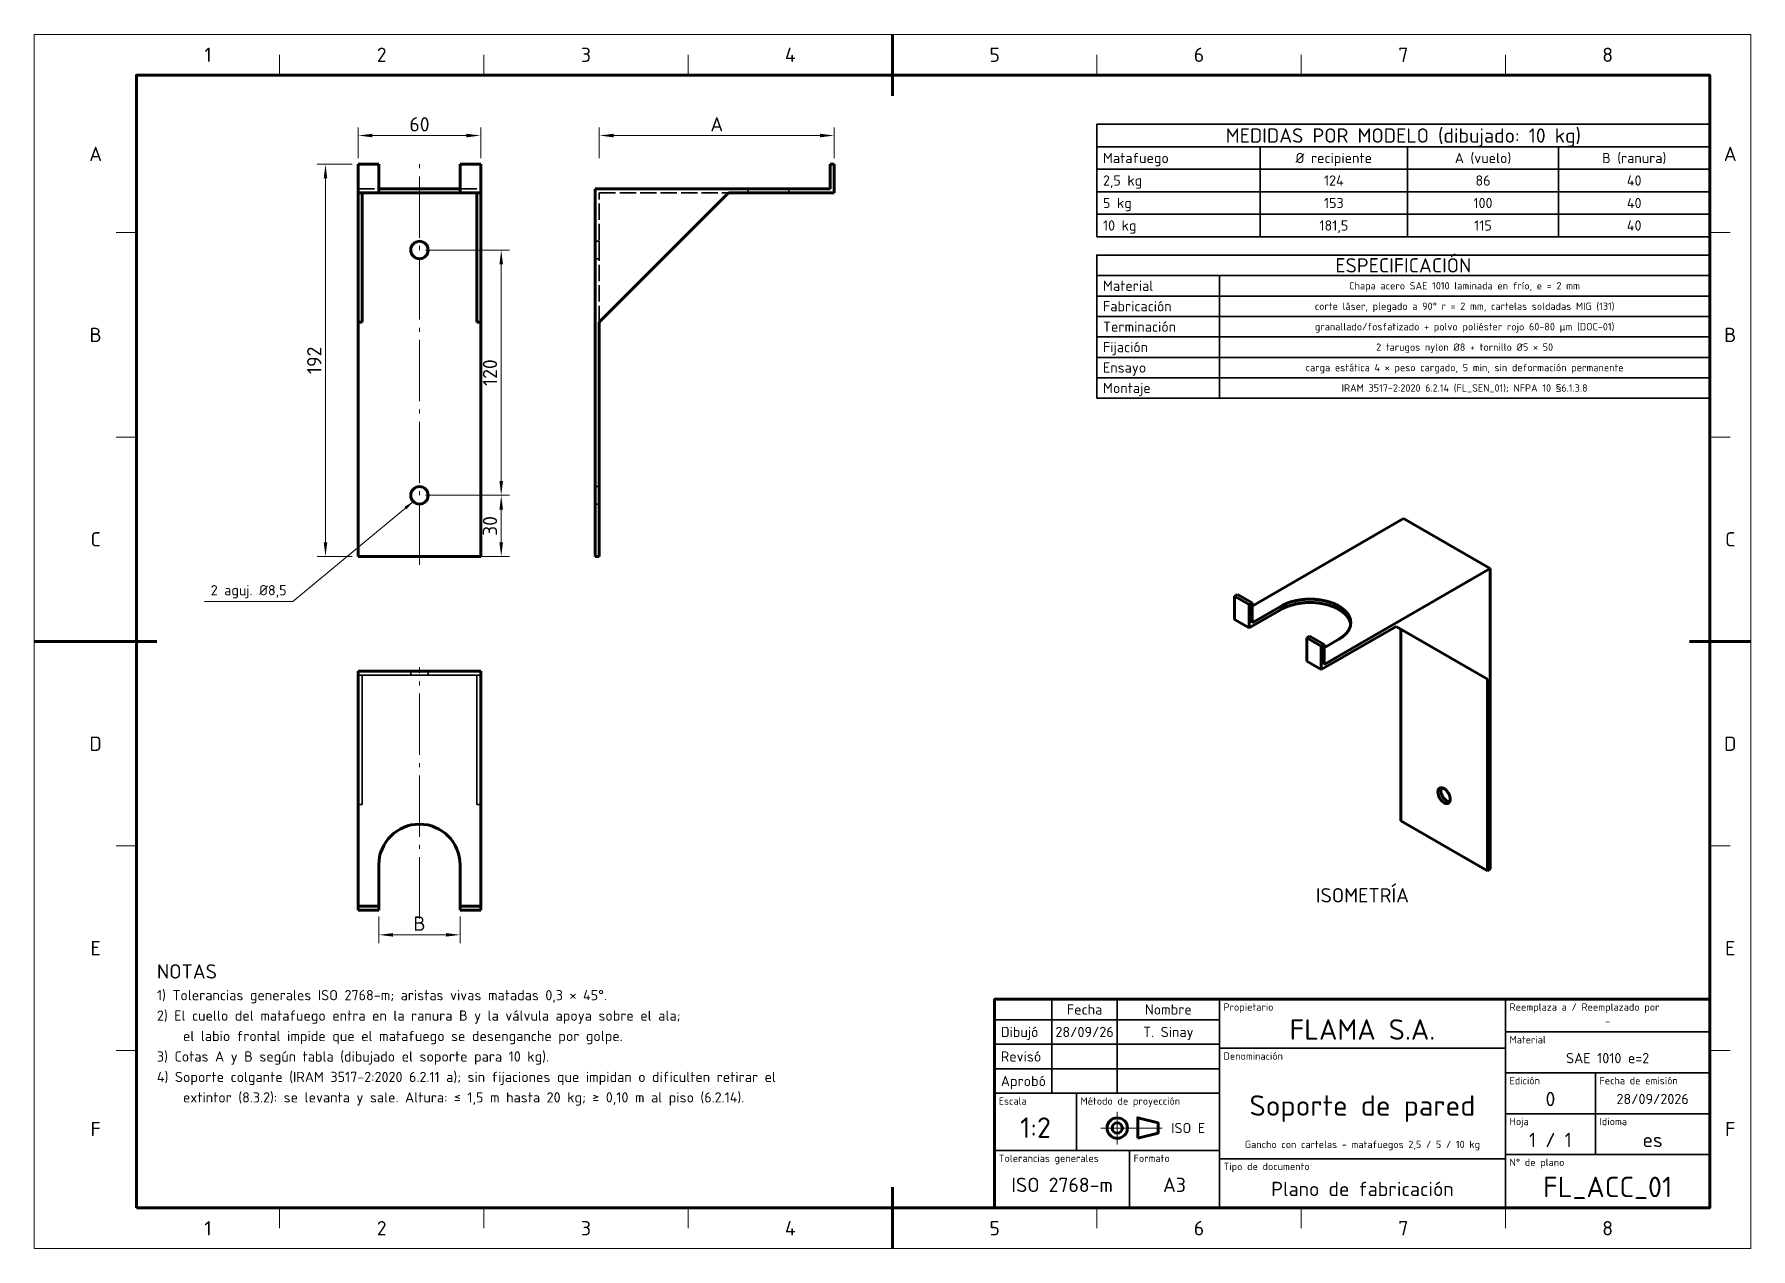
# Paper-space layout 'Lamina' of a CAD drawing. Header units: millimetres. Extents: x 0 to 420, y 0 to 297.
# The model-space entities are those that its viewports show. They can reach past a viewport. Long polylines and large blocks are cut down to what shows.
import ezdxf
from ezdxf.enums import TextEntityAlignment as Align

# ---------------------------------------------------------------- set-up
doc = ezdxf.new("R2010")
doc.units = ezdxf.units.MM
doc.linetypes.add('IRAM-E-TRAZOS', pattern=[5, 4, -1])
doc.linetypes.add('IRAM-F-TRAZO-PUNTO', pattern=[20, 15, -2, 1, -2])
for name, color, linetype, lineweight in [('01-VISIBLE', 7, 'CONTINUOUS', 70), ('02-OCULTA', 4, 'IRAM-E-TRAZOS', 35), ('03-EJE', 1, 'IRAM-F-TRAZO-PUNTO', 18), ('04-COTA', 3, 'CONTINUOUS', 18), ('06-TEXTO', 7, 'CONTINUOUS', 25), ('07-RECUADRO', 7, 'CONTINUOUS', 70), ('08-FINA', 5, 'CONTINUOUS', 18), ('10-ROTULO', 7, 'CONTINUOUS', 35), ('11-TEXTO-ROTULO', 7, 'CONTINUOUS', 25)]:
    doc.layers.add(name, color=color, linetype=linetype, lineweight=lineweight)
doc.styles.add('ISO3098', font='isocpeur.ttf')
doc.dimstyles.new('FLAMA-IRAM', dxfattribs={"dimtxt": 3.5, "dimasz": 3.5, "dimexe": 2, "dimexo": 1.5, "dimgap": 1, "dimtad": 1, "dimdec": 1, "dimtxsty": 'ISO3098', "dimblk": 'IRAM_FLECHA', "dimblk1": 'IRAM_FLECHA', "dimblk2": 'IRAM_FLECHA', "dimcen": 2.5, "dimclrd": 256, "dimclre": 256, "dimclrt": 256, "dimazin": 3, "dimtfac": 1, "dimtmove": 0, "dimatfit": 3, "dimlwd": 18, "dimlwe": 18})

# ---------------------------------------------------------------- blocks, each defined once
blk = doc.blocks.new('IRAM_FLECHA')
blk.add_solid([(0, 0), (-1, 0.125), (-1, -0.125)])

msp = doc.modelspace()

# ---------------------------------------------------------------- hatches: boundary and pattern name
at = {"layer": '08-FINA'}
h = msp.add_hatch(color=7, dxfattribs=at)
h.dxf.hatch_style = 1
h.paths.add_polyline_path([(92.75, 182.75), (90.571, 181.46), (91.082, 180.845)])

# ---------------------------------------------------------------- linework, layer by layer
at = {"layer": '01-VISIBLE'}
for p, q in [((79.25, 258.25), (79.25, 265.25)), ((79.25, 265.25), (84.3, 265.25)), ((84.3, 265.25), (84.3, 258.25)), ((104.2, 258.25), (104.2, 265.25)), ((104.2, 265.25), (109.25, 265.25)), ((109.25, 265.25), (109.25, 258.25)), ((194.75, 259.25), (194.75, 265.25)), ((195.75, 265.25), (194.75, 265.25)), ((195.75, 258.25), (195.75, 265.25)), ((79.25, 258.25), (79.25, 226.625)), ((79.25, 258.25), (84.3, 258.25)), ((80.25, 258.25), (80.25, 226.625)), ((104.2, 258.25), (109.25, 258.25)), ((108.25, 258.25), (108.25, 226.625)), ((109.25, 258.25), (109.25, 226.625)), ((137.25, 259.25), (137.25, 169.25)), ((194.75, 259.25), (137.25, 259.25)), ((169.875, 258.25), (138.25, 226.625)), ((169.875, 258.25), (138.25, 226.625)), ((195.75, 258.25), (169.875, 258.25)), ((194.75, 259.25), (184.625, 259.25)), ((79.25, 169.25), (79.25, 226.625)), ((79.25, 226.625), (80.25, 226.625)), ((108.25, 226.625), (109.25, 226.625)), ((109.25, 169.25), (109.25, 226.625)), ((138.25, 169.25), (138.25, 226.625)), ((297.989, 157.158), (335.076, 178.57)), ((335.076, 178.57), (356.289, 166.323)), ((79.25, 169.25), (109.25, 169.25)), ((138.25, 169.25), (137.25, 169.25)), ((356.289, 166.323), (315.631, 142.848)), ((356.289, 166.323), (356.289, 92.838)), ((293.711, 159.587), (294.418, 159.995)), ((294.418, 159.995), (297.989, 157.933)), ((293.711, 153.871), (293.711, 159.587)), ((293.711, 159.587), (297.281, 157.525)), ((297.281, 157.525), (297.989, 157.933)), ((297.281, 157.525), (297.281, 151.81)), ((297.281, 151.81), (305.148, 156.351)), ((297.989, 153.034), (297.989, 157.933)), ((297.989, 153.034), (305.148, 157.168)), ((305.148, 156.351), (305.148, 157.168)), ((293.711, 153.871), (297.281, 151.81)), ((314.924, 141.624), (333.22, 152.187)), ((333.22, 152.187), (335.076, 151.115)), ((333.22, 152.187), (355.582, 139.276)), ((334.369, 104.677), (334.369, 151.524)), ((311.353, 149.401), (312.06, 149.809)), ((311.353, 143.685), (311.353, 149.401)), ((311.353, 149.401), (314.924, 147.339)), ((312.06, 149.809), (315.631, 147.747)), ((314.924, 147.339), (315.631, 147.747)), ((314.924, 147.339), (314.924, 141.624)), ((315.631, 146.972), (319.219, 149.044)), ((315.631, 142.848), (315.631, 147.747)), ((311.353, 143.685), (314.924, 141.624)), ((79.25, 83.75), (79.25, 141.25)), ((79.25, 141.25), (109.25, 141.25)), ((109.25, 141.25), (109.25, 83.75)), ((355.582, 92.43), (355.582, 139.276)), ((334.369, 104.677), (355.582, 92.43)), ((84.3, 83.75), (84.3, 93.875)), ((104.2, 83.75), (104.2, 93.875)), ((355.582, 92.43), (356.289, 92.838)), ((79.25, 82.75), (79.25, 83.75)), ((79.25, 83.75), (84.3, 83.75)), ((79.25, 82.75), (84.3, 82.75)), ((84.3, 82.75), (84.3, 83.75)), ((104.2, 82.75), (104.2, 83.75)), ((104.2, 83.75), (109.25, 83.75)), ((104.2, 82.75), (109.25, 82.75)), ((109.25, 82.75), (109.25, 83.75))]:
    msp.add_line(p, q, dxfattribs=at)
for points in [[(104.2, 259.25), (103.999, 259.25), (103.798, 259.25), (103.597, 259.25), (103.396, 259.25), (103.195, 259.25), (102.994, 259.25), (102.793, 259.25), (102.592, 259.25), (102.391, 259.25), (102.19, 259.25), (101.989, 259.25), (101.788, 259.25), (101.587, 259.25), (101.386, 259.25), (101.185, 259.25), (100.984, 259.25), (100.783, 259.25), (100.582, 259.25), (100.381, 259.25), (100.18, 259.25), (99.979, 259.25), (99.778, 259.25), (99.577, 259.25), (99.376, 259.25), (99.175, 259.25), (98.974, 259.25), (98.773, 259.25), (98.572, 259.25), (98.371, 259.25), (98.17, 259.25), (97.969, 259.25), (97.768, 259.25), (97.567, 259.25), (97.366, 259.25), (97.165, 259.25), (96.964, 259.25), (96.763, 259.25), (96.562, 259.25), (96.361, 259.25), (96.16, 259.25), (95.959, 259.25), (95.758, 259.25), (95.557, 259.25), (95.356, 259.25), (95.155, 259.25), (94.954, 259.25), (94.753, 259.25), (94.552, 259.25), (94.351, 259.25), (94.149, 259.25), (93.948, 259.25), (93.747, 259.25), (93.546, 259.25), (93.345, 259.25), (93.144, 259.25), (92.943, 259.25), (92.742, 259.25), (92.541, 259.25), (92.34, 259.25), (92.139, 259.25), (91.938, 259.25), (91.737, 259.25), (91.536, 259.25), (91.335, 259.25), (91.134, 259.25), (90.933, 259.25), (90.732, 259.25), (90.531, 259.25), (90.33, 259.25), (90.129, 259.25), (89.928, 259.25), (89.727, 259.25), (89.526, 259.25), (89.325, 259.25), (89.124, 259.25), (88.923, 259.25), (88.722, 259.25), (88.521, 259.25), (88.32, 259.25), (88.119, 259.25), (87.918, 259.25), (87.717, 259.25), (87.516, 259.25), (87.315, 259.25), (87.114, 259.25), (86.913, 259.25), (86.712, 259.25), (86.511, 259.25), (86.31, 259.25), (86.109, 259.25), (85.908, 259.25), (85.707, 259.25), (85.506, 259.25), (85.305, 259.25), (85.104, 259.25), (84.903, 259.25), (84.702, 259.25), (84.501, 259.25), (84.3, 259.25)], [(104.2, 258.25), (103.999, 258.25), (103.798, 258.25), (103.597, 258.25), (103.396, 258.25), (103.195, 258.25), (102.994, 258.25), (102.793, 258.25), (102.592, 258.25), (102.391, 258.25), (102.19, 258.25), (101.989, 258.25), (101.788, 258.25), (101.587, 258.25), (101.386, 258.25), (101.185, 258.25), (100.984, 258.25), (100.783, 258.25), (100.582, 258.25), (100.381, 258.25), (100.18, 258.25), (99.979, 258.25), (99.778, 258.25), (99.577, 258.25), (99.376, 258.25), (99.175, 258.25), (98.974, 258.25), (98.773, 258.25), (98.572, 258.25), (98.371, 258.25), (98.17, 258.25), (97.969, 258.25), (97.768, 258.25), (97.567, 258.25), (97.366, 258.25), (97.165, 258.25), (96.964, 258.25), (96.763, 258.25), (96.562, 258.25), (96.361, 258.25), (96.16, 258.25), (95.959, 258.25), (95.758, 258.25), (95.557, 258.25), (95.356, 258.25), (95.155, 258.25), (94.954, 258.25), (94.753, 258.25), (94.552, 258.25), (94.351, 258.25), (94.149, 258.25), (93.948, 258.25), (93.747, 258.25), (93.546, 258.25), (93.345, 258.25), (93.144, 258.25), (92.943, 258.25), (92.742, 258.25), (92.541, 258.25), (92.34, 258.25), (92.139, 258.25), (91.938, 258.25), (91.737, 258.25), (91.536, 258.25), (91.335, 258.25), (91.134, 258.25), (90.933, 258.25), (90.732, 258.25), (90.531, 258.25), (90.33, 258.25), (90.129, 258.25), (89.928, 258.25), (89.727, 258.25), (89.526, 258.25), (89.325, 258.25), (89.124, 258.25), (88.923, 258.25), (88.722, 258.25), (88.521, 258.25), (88.32, 258.25), (88.119, 258.25), (87.918, 258.25), (87.717, 258.25), (87.516, 258.25), (87.315, 258.25), (87.114, 258.25), (86.913, 258.25), (86.712, 258.25), (86.511, 258.25), (86.31, 258.25), (86.109, 258.25), (85.908, 258.25), (85.707, 258.25), (85.506, 258.25), (85.305, 258.25), (85.104, 258.25), (84.903, 258.25), (84.702, 258.25), (84.501, 258.25), (84.3, 258.25)], [(322.134, 153.106), (322.128, 153.306), (322.11, 153.506), (322.08, 153.704), (322.038, 153.901), (321.985, 154.094), (321.922, 154.284), (321.849, 154.471), (321.766, 154.654), (321.674, 154.832), (321.574, 155.006), (321.466, 155.175), (321.351, 155.339), (321.229, 155.499), (321.101, 155.654), (320.968, 155.804), (320.83, 155.949), (320.686, 156.089), (320.539, 156.225), (320.387, 156.357), (320.232, 156.484), (320.073, 156.606), (319.911, 156.725), (319.746, 156.839), (319.579, 156.949), (319.409, 157.056), (319.236, 157.158), (319.062, 157.257), (318.885, 157.352), (318.706, 157.444), (318.526, 157.532), (318.344, 157.617), (318.161, 157.698), (317.976, 157.776), (317.79, 157.852), (317.603, 157.923), (317.415, 157.992), (317.225, 158.058), (317.035, 158.121), (316.843, 158.181), (316.651, 158.239), (316.458, 158.293), (316.264, 158.345), (316.07, 158.394), (315.874, 158.441), (315.679, 158.484), (315.482, 158.525), (315.285, 158.564), (315.088, 158.6), (314.89, 158.634), (314.692, 158.665), (314.493, 158.693), (314.295, 158.72), (314.095, 158.743), (313.896, 158.765), (313.696, 158.784), (313.496, 158.8), (313.296, 158.814), (313.096, 158.826), (312.895, 158.836), (312.695, 158.843), (312.494, 158.848), (312.294, 158.85), (312.093, 158.85), (311.892, 158.848), (311.692, 158.843), (311.491, 158.836), (311.291, 158.827), (311.091, 158.816), (310.891, 158.802), (310.691, 158.785), (310.491, 158.767), (310.291, 158.745), (310.092, 158.722), (309.893, 158.696), (309.694, 158.668), (309.496, 158.637), (309.298, 158.604), (309.101, 158.568), (308.904, 158.529), (308.708, 158.488), (308.512, 158.445), (308.317, 158.399), (308.122, 158.35), (307.928, 158.298), (307.735, 158.244), (307.543, 158.187), (307.351, 158.127), (307.161, 158.065), (306.971, 157.999), (306.782, 157.93), (306.595, 157.859), (306.409, 157.784), (306.224, 157.706), (306.041, 157.625), (305.859, 157.54), (305.678, 157.452), (305.5, 157.361), (305.323, 157.266), (305.148, 157.168)], [(322.109, 152.697), (322.078, 152.896), (322.036, 153.092), (321.983, 153.285), (321.919, 153.475), (321.846, 153.662), (321.762, 153.844), (321.67, 154.022), (321.57, 154.196), (321.462, 154.365), (321.346, 154.529), (321.225, 154.688), (321.097, 154.843), (320.963, 154.992), (320.825, 155.137), (320.681, 155.278), (320.534, 155.413), (320.382, 155.544), (320.227, 155.671), (320.068, 155.794), (319.906, 155.912), (319.741, 156.026), (319.573, 156.136), (319.403, 156.242), (319.231, 156.345), (319.056, 156.443), (318.88, 156.538), (318.701, 156.63), (318.521, 156.718), (318.339, 156.803), (318.156, 156.884), (317.971, 156.962), (317.785, 157.037), (317.598, 157.109), (317.41, 157.178), (317.22, 157.244), (317.03, 157.306), (316.839, 157.366), (316.646, 157.424), (316.453, 157.478), (316.26, 157.53), (316.065, 157.579), (315.87, 157.625), (315.674, 157.669), (315.478, 157.71), (315.281, 157.748), (315.084, 157.784), (314.886, 157.818), (314.688, 157.849), (314.489, 157.877), (314.291, 157.904), (314.092, 157.927), (313.892, 157.949), (313.692, 157.967), (313.493, 157.984), (313.293, 157.998), (313.092, 158.01), (312.892, 158.019), (312.692, 158.026), (312.491, 158.031), (312.291, 158.034), (312.09, 158.034), (311.89, 158.031), (311.689, 158.027), (311.489, 158.02), (311.288, 158.011), (311.088, 157.999), (310.888, 157.985), (310.688, 157.969), (310.488, 157.95), (310.289, 157.929), (310.09, 157.905), (309.891, 157.879), (309.693, 157.851), (309.494, 157.82), (309.297, 157.787), (309.099, 157.751), (308.902, 157.712), (308.706, 157.672), (308.51, 157.628), (308.315, 157.582), (308.121, 157.533), (307.927, 157.482), (307.734, 157.427), (307.542, 157.37), (307.35, 157.31), (307.16, 157.248), (306.97, 157.182), (306.782, 157.114), (306.594, 157.042), (306.408, 156.967), (306.224, 156.889), (306.04, 156.808), (305.858, 156.724), (305.678, 156.636), (305.499, 156.545), (305.323, 156.45), (305.148, 156.351)], [(319.219, 149.044), (319.393, 149.146), (319.564, 149.253), (319.732, 149.363), (319.898, 149.477), (320.061, 149.596), (320.22, 149.719), (320.376, 149.846), (320.529, 149.977), (320.677, 150.113), (320.821, 150.254), (320.961, 150.4), (321.095, 150.55), (321.223, 150.705), (321.345, 150.865), (321.461, 151.03), (321.57, 151.199), (321.671, 151.373), (321.763, 151.552), (321.846, 151.735), (321.92, 151.923), (321.984, 152.114), (322.037, 152.308), (322.079, 152.505), (322.109, 152.704), (322.128, 152.904), (322.134, 153.106)], [(343.913, 112.641), (343.755, 112.517), (343.634, 112.356), (343.55, 112.172), (343.5, 111.977), (343.476, 111.777), (343.475, 111.575), (343.493, 111.374), (343.528, 111.175), (343.576, 110.979), (343.637, 110.786), (343.71, 110.598), (343.793, 110.414), (343.887, 110.235), (343.99, 110.061), (344.102, 109.893), (344.224, 109.732), (344.356, 109.579), (344.496, 109.434), (344.646, 109.299), (344.806, 109.175), (344.976, 109.066)], [(346.038, 108.961), (346.2, 109.088), (346.322, 109.253), (346.405, 109.441), (346.455, 109.641), (346.476, 109.846), (346.475, 110.052), (346.454, 110.257), (346.417, 110.46), (346.365, 110.659), (346.3, 110.855), (346.224, 111.046), (346.136, 111.233), (346.038, 111.414), (345.93, 111.59), (345.812, 111.759), (345.685, 111.921), (345.548, 112.075), (345.401, 112.22), (345.244, 112.353), (345.077, 112.474), (344.899, 112.578), (344.711, 112.662), (344.513, 112.719), (344.308, 112.741), (344.104, 112.718), (343.913, 112.641)], [(344.327, 112.741), (344.249, 112.556), (344.203, 112.361), (344.182, 112.162), (344.183, 111.961), (344.203, 111.762), (344.239, 111.565), (344.288, 111.37), (344.349, 111.179), (344.422, 110.993), (344.506, 110.81), (344.599, 110.633), (344.702, 110.461), (344.815, 110.295), (344.936, 110.135), (345.066, 109.983), (345.206, 109.839), (345.355, 109.705), (345.514, 109.583), (345.683, 109.474)], [(345.683, 109.474), (345.784, 109.42), (345.888, 109.372), (345.995, 109.332), (346.105, 109.3), (346.217, 109.279), (346.331, 109.27)], [(344.976, 109.066), (345.141, 108.981), (345.316, 108.915), (345.497, 108.873), (345.683, 108.862), (345.867, 108.889), (346.038, 108.961)]]:
    msp.add_lwpolyline(points, dxfattribs=at)
msp.add_lwpolyline([(270, 27), (275, 28.25), (275, 30.75), (270, 32)], close=True, dxfattribs=at)
for centre, radius in [((94.25, 244.25), 2.125), ((94.25, 184.25), 2.125), ((265, 29.5), 2.5), ((265, 29.5), 1.25)]:
    msp.add_circle(centre, radius, dxfattribs=at)
msp.add_arc((94.25, 93.875), 9.95, 0, 180, dxfattribs=at)
at = {"layer": '02-OCULTA'}
for p, q in [((79.25, 259.25), (79.25, 265.25)), ((79.25, 265.25), (84.3, 265.25)), ((84.3, 259.25), (84.3, 265.25)), ((104.2, 265.25), (109.25, 265.25)), ((104.2, 259.25), (104.2, 265.25)), ((109.25, 259.25), (109.25, 265.25)), ((195.75, 265.25), (194.75, 265.25)), ((195.75, 265.25), (194.75, 265.25)), ((194.75, 259.25), (194.75, 265.25)), ((194.75, 259.25), (194.75, 265.25)), ((194.75, 259.25), (194.75, 265.25)), ((195.75, 265.25), (194.75, 265.25)), ((195.75, 258.25), (195.75, 265.25)), ((195.75, 265.25), (195.75, 258.25)), ((195.75, 265.25), (195.75, 258.25)), ((79.25, 259.25), (79.25, 169.25)), ((79.25, 259.25), (84.3, 259.25)), ((79.25, 259.25), (109.25, 259.25)), ((79.25, 258.25), (80.25, 258.25)), ((80.25, 226.625), (80.25, 258.25)), ((80.25, 258.25), (108.25, 258.25)), ((84.3, 258.25), (84.3, 259.25)), ((104.2, 259.25), (109.25, 259.25)), ((104.2, 258.25), (104.2, 259.25)), ((108.25, 258.25), (109.25, 258.25)), ((108.25, 226.625), (108.25, 258.25)), ((109.25, 259.25), (109.25, 169.25)), ((137.25, 259.25), (137.25, 169.25)), ((137.25, 259.25), (194.75, 259.25)), ((169.875, 258.25), (138.25, 226.625)), ((138.25, 258.25), (169.875, 258.25)), ((138.25, 226.625), (138.25, 258.25)), ((138.25, 258.25), (169.875, 258.25)), ((169.875, 258.25), (138.25, 226.625)), ((138.25, 226.625), (138.25, 258.25)), ((195.75, 258.25), (169.875, 258.25)), ((174.675, 258.25), (174.675, 259.25)), ((184.625, 258.25), (184.625, 259.25)), ((194.75, 259.25), (184.625, 259.25)), ((184.625, 258.25), (184.625, 259.25)), ((195.75, 258.25), (184.625, 258.25)), ((195.75, 258.25), (184.625, 258.25)), ((137.25, 246.375), (138.25, 246.375)), ((137.25, 242.125), (138.25, 242.125)), ((138.25, 169.25), (138.25, 226.625)), ((137.25, 186.375), (138.25, 186.375)), ((137.25, 182.125), (138.25, 182.125)), ((79.25, 169.25), (109.25, 169.25)), ((138.25, 169.25), (137.25, 169.25)), ((79.25, 140.25), (79.25, 141.25)), ((79.25, 141.25), (109.25, 141.25)), ((79.25, 108.625), (79.25, 140.25)), ((79.25, 140.25), (80.25, 140.25)), ((79.25, 140.25), (109.25, 140.25)), ((80.25, 108.625), (80.25, 140.25)), ((80.25, 140.25), (80.25, 108.625)), ((80.25, 140.25), (108.25, 140.25)), ((92.125, 141.25), (92.125, 140.25)), ((92.125, 141.25), (92.125, 140.25)), ((96.375, 141.25), (96.375, 140.25)), ((96.375, 141.25), (96.375, 140.25)), ((108.25, 140.25), (108.25, 108.625)), ((108.25, 140.25), (109.25, 140.25)), ((108.25, 108.625), (108.25, 140.25)), ((109.25, 140.25), (109.25, 141.25)), ((109.25, 108.625), (109.25, 140.25)), ((79.25, 82.75), (79.25, 108.625)), ((79.25, 108.625), (80.25, 108.625)), ((108.25, 108.625), (109.25, 108.625)), ((109.25, 82.75), (109.25, 108.625)), ((84.3, 82.75), (84.3, 93.875)), ((104.2, 82.75), (104.2, 93.875)), ((79.25, 83.75), (84.3, 83.75)), ((79.25, 82.75), (84.3, 82.75)), ((104.2, 83.75), (109.25, 83.75)), ((104.2, 82.75), (109.25, 82.75))]:
    msp.add_line(p, q, dxfattribs=at)
for points in [[(184.625, 259.25), (184.422, 259.25), (184.219, 259.25), (184.016, 259.25), (183.813, 259.25), (183.61, 259.25), (183.407, 259.25), (183.204, 259.25), (183.001, 259.25), (182.797, 259.25), (182.594, 259.25), (182.391, 259.25), (182.188, 259.25), (181.985, 259.25), (181.782, 259.25), (181.579, 259.25), (181.376, 259.25), (181.173, 259.25), (180.97, 259.25), (180.767, 259.25), (180.564, 259.25), (180.361, 259.25), (180.158, 259.25), (179.955, 259.25), (179.752, 259.25), (179.548, 259.25), (179.345, 259.25), (179.142, 259.25), (178.939, 259.25), (178.736, 259.25), (178.533, 259.25), (178.33, 259.25), (178.127, 259.25), (177.924, 259.25), (177.721, 259.25), (177.518, 259.25), (177.315, 259.25), (177.112, 259.25), (176.909, 259.25), (176.706, 259.25), (176.503, 259.25), (176.299, 259.25), (176.096, 259.25), (175.893, 259.25), (175.69, 259.25), (175.487, 259.25), (175.284, 259.25), (175.081, 259.25), (174.878, 259.25), (174.675, 259.25)], [(174.675, 259.25), (174.878, 259.25), (175.081, 259.25), (175.284, 259.25), (175.487, 259.25), (175.69, 259.25), (175.893, 259.25), (176.096, 259.25), (176.299, 259.25), (176.503, 259.25), (176.706, 259.25), (176.909, 259.25), (177.112, 259.25), (177.315, 259.25), (177.518, 259.25), (177.721, 259.25), (177.924, 259.25), (178.127, 259.25), (178.33, 259.25), (178.533, 259.25), (178.736, 259.25), (178.939, 259.25), (179.142, 259.25), (179.345, 259.25), (179.548, 259.25), (179.752, 259.25), (179.955, 259.25), (180.158, 259.25), (180.361, 259.25), (180.564, 259.25), (180.767, 259.25), (180.97, 259.25), (181.173, 259.25), (181.376, 259.25), (181.579, 259.25), (181.782, 259.25), (181.985, 259.25), (182.188, 259.25), (182.391, 259.25), (182.594, 259.25), (182.797, 259.25), (183.001, 259.25), (183.204, 259.25), (183.407, 259.25), (183.61, 259.25), (183.813, 259.25), (184.016, 259.25), (184.219, 259.25), (184.422, 259.25), (184.625, 259.25)], [(184.625, 258.25), (184.422, 258.25), (184.219, 258.25), (184.016, 258.25), (183.813, 258.25), (183.61, 258.25), (183.407, 258.25), (183.204, 258.25), (183.001, 258.25), (182.797, 258.25), (182.594, 258.25), (182.391, 258.25), (182.188, 258.25), (181.985, 258.25), (181.782, 258.25), (181.579, 258.25), (181.376, 258.25), (181.173, 258.25), (180.97, 258.25), (180.767, 258.25), (180.564, 258.25), (180.361, 258.25), (180.158, 258.25), (179.955, 258.25), (179.752, 258.25), (179.548, 258.25), (179.345, 258.25), (179.142, 258.25), (178.939, 258.25), (178.736, 258.25), (178.533, 258.25), (178.33, 258.25), (178.127, 258.25), (177.924, 258.25), (177.721, 258.25), (177.518, 258.25), (177.315, 258.25), (177.112, 258.25), (176.909, 258.25), (176.706, 258.25), (176.503, 258.25), (176.299, 258.25), (176.096, 258.25), (175.893, 258.25), (175.69, 258.25), (175.487, 258.25), (175.284, 258.25), (175.081, 258.25), (174.878, 258.25), (174.675, 258.25)], [(174.675, 258.25), (174.878, 258.25), (175.081, 258.25), (175.284, 258.25), (175.487, 258.25), (175.69, 258.25), (175.893, 258.25), (176.096, 258.25), (176.299, 258.25), (176.503, 258.25), (176.706, 258.25), (176.909, 258.25), (177.112, 258.25), (177.315, 258.25), (177.518, 258.25), (177.721, 258.25), (177.924, 258.25), (178.127, 258.25), (178.33, 258.25), (178.533, 258.25), (178.736, 258.25), (178.939, 258.25), (179.142, 258.25), (179.345, 258.25), (179.548, 258.25), (179.752, 258.25), (179.955, 258.25), (180.158, 258.25), (180.361, 258.25), (180.564, 258.25), (180.767, 258.25), (180.97, 258.25), (181.173, 258.25), (181.376, 258.25), (181.579, 258.25), (181.782, 258.25), (181.985, 258.25), (182.188, 258.25), (182.391, 258.25), (182.594, 258.25), (182.797, 258.25), (183.001, 258.25), (183.204, 258.25), (183.407, 258.25), (183.61, 258.25), (183.813, 258.25), (184.016, 258.25), (184.219, 258.25), (184.422, 258.25), (184.625, 258.25)], [(137.25, 242.125), (137.25, 242.327), (137.25, 242.53), (137.25, 242.732), (137.25, 242.935), (137.25, 243.137), (137.25, 243.339), (137.25, 243.542), (137.25, 243.744), (137.25, 243.946), (137.25, 244.149), (137.25, 244.351), (137.25, 244.554), (137.25, 244.756), (137.25, 244.958), (137.25, 245.161), (137.25, 245.363), (137.25, 245.565), (137.25, 245.768), (137.25, 245.97), (137.25, 246.173), (137.25, 246.375)], [(137.25, 246.375), (137.25, 246.173), (137.25, 245.97), (137.25, 245.768), (137.25, 245.565), (137.25, 245.363), (137.25, 245.161), (137.25, 244.958), (137.25, 244.756), (137.25, 244.554), (137.25, 244.351), (137.25, 244.149), (137.25, 243.946), (137.25, 243.744), (137.25, 243.542), (137.25, 243.339), (137.25, 243.137), (137.25, 242.935), (137.25, 242.732), (137.25, 242.53), (137.25, 242.327), (137.25, 242.125)], [(138.25, 242.125), (138.25, 242.327), (138.25, 242.53), (138.25, 242.732), (138.25, 242.935), (138.25, 243.137), (138.25, 243.339), (138.25, 243.542), (138.25, 243.744), (138.25, 243.946), (138.25, 244.149), (138.25, 244.351), (138.25, 244.554), (138.25, 244.756), (138.25, 244.958), (138.25, 245.161), (138.25, 245.363), (138.25, 245.565), (138.25, 245.768), (138.25, 245.97), (138.25, 246.173), (138.25, 246.375)], [(138.25, 246.375), (138.25, 246.173), (138.25, 245.97), (138.25, 245.768), (138.25, 245.565), (138.25, 245.363), (138.25, 245.161), (138.25, 244.958), (138.25, 244.756), (138.25, 244.554), (138.25, 244.351), (138.25, 244.149), (138.25, 243.946), (138.25, 243.744), (138.25, 243.542), (138.25, 243.339), (138.25, 243.137), (138.25, 242.935), (138.25, 242.732), (138.25, 242.53), (138.25, 242.327), (138.25, 242.125)], [(137.25, 182.125), (137.25, 182.327), (137.25, 182.53), (137.25, 182.732), (137.25, 182.935), (137.25, 183.137), (137.25, 183.339), (137.25, 183.542), (137.25, 183.744), (137.25, 183.946), (137.25, 184.149), (137.25, 184.351), (137.25, 184.554), (137.25, 184.756), (137.25, 184.958), (137.25, 185.161), (137.25, 185.363), (137.25, 185.565), (137.25, 185.768), (137.25, 185.97), (137.25, 186.173), (137.25, 186.375)], [(137.25, 186.375), (137.25, 186.173), (137.25, 185.97), (137.25, 185.768), (137.25, 185.565), (137.25, 185.363), (137.25, 185.161), (137.25, 184.958), (137.25, 184.756), (137.25, 184.554), (137.25, 184.351), (137.25, 184.149), (137.25, 183.946), (137.25, 183.744), (137.25, 183.542), (137.25, 183.339), (137.25, 183.137), (137.25, 182.935), (137.25, 182.732), (137.25, 182.53), (137.25, 182.327), (137.25, 182.125)], [(138.25, 182.125), (138.25, 182.327), (138.25, 182.53), (138.25, 182.732), (138.25, 182.935), (138.25, 183.137), (138.25, 183.339), (138.25, 183.542), (138.25, 183.744), (138.25, 183.946), (138.25, 184.149), (138.25, 184.351), (138.25, 184.554), (138.25, 184.756), (138.25, 184.958), (138.25, 185.161), (138.25, 185.363), (138.25, 185.565), (138.25, 185.768), (138.25, 185.97), (138.25, 186.173), (138.25, 186.375)], [(138.25, 186.375), (138.25, 186.173), (138.25, 185.97), (138.25, 185.768), (138.25, 185.565), (138.25, 185.363), (138.25, 185.161), (138.25, 184.958), (138.25, 184.756), (138.25, 184.554), (138.25, 184.351), (138.25, 184.149), (138.25, 183.946), (138.25, 183.744), (138.25, 183.542), (138.25, 183.339), (138.25, 183.137), (138.25, 182.935), (138.25, 182.732), (138.25, 182.53), (138.25, 182.327), (138.25, 182.125)], [(96.375, 141.25), (96.173, 141.25), (95.97, 141.25), (95.768, 141.25), (95.565, 141.25), (95.363, 141.25), (95.161, 141.25), (94.958, 141.25), (94.756, 141.25), (94.554, 141.25), (94.351, 141.25), (94.149, 141.25), (93.946, 141.25), (93.744, 141.25), (93.542, 141.25), (93.339, 141.25), (93.137, 141.25), (92.935, 141.25), (92.732, 141.25), (92.53, 141.25), (92.327, 141.25), (92.125, 141.25)], [(92.125, 141.25), (92.338, 141.25), (92.55, 141.25), (92.763, 141.25), (92.975, 141.25), (93.188, 141.25), (93.4, 141.25), (93.612, 141.25), (93.825, 141.25), (94.037, 141.25), (94.25, 141.25)], [(96.375, 141.25), (96.173, 141.25), (95.97, 141.25), (95.768, 141.25), (95.565, 141.25), (95.363, 141.25), (95.161, 141.25), (94.958, 141.25), (94.756, 141.25), (94.554, 141.25), (94.351, 141.25), (94.149, 141.25), (93.946, 141.25), (93.744, 141.25), (93.542, 141.25), (93.339, 141.25), (93.137, 141.25), (92.935, 141.25), (92.732, 141.25), (92.53, 141.25), (92.327, 141.25), (92.125, 141.25)], [(92.125, 141.25), (92.338, 141.25), (92.55, 141.25), (92.763, 141.25), (92.975, 141.25), (93.188, 141.25), (93.4, 141.25), (93.612, 141.25), (93.825, 141.25), (94.037, 141.25), (94.25, 141.25)], [(96.375, 140.25), (96.173, 140.25), (95.97, 140.25), (95.768, 140.25), (95.565, 140.25), (95.363, 140.25), (95.161, 140.25), (94.958, 140.25), (94.756, 140.25), (94.554, 140.25), (94.351, 140.25), (94.149, 140.25), (93.946, 140.25), (93.744, 140.25), (93.542, 140.25), (93.339, 140.25), (93.137, 140.25), (92.935, 140.25), (92.732, 140.25), (92.53, 140.25), (92.327, 140.25), (92.125, 140.25)], [(92.125, 140.25), (92.338, 140.25), (92.55, 140.25), (92.763, 140.25), (92.975, 140.25), (93.188, 140.25), (93.4, 140.25), (93.612, 140.25), (93.825, 140.25), (94.037, 140.25), (94.25, 140.25)], [(96.375, 140.25), (96.173, 140.25), (95.97, 140.25), (95.768, 140.25), (95.565, 140.25), (95.363, 140.25), (95.161, 140.25), (94.958, 140.25), (94.756, 140.25), (94.554, 140.25), (94.351, 140.25), (94.149, 140.25), (93.946, 140.25), (93.744, 140.25), (93.542, 140.25), (93.339, 140.25), (93.137, 140.25), (92.935, 140.25), (92.732, 140.25), (92.53, 140.25), (92.327, 140.25), (92.125, 140.25)], [(92.125, 140.25), (92.338, 140.25), (92.55, 140.25), (92.763, 140.25), (92.975, 140.25), (93.188, 140.25), (93.4, 140.25), (93.612, 140.25), (93.825, 140.25), (94.037, 140.25), (94.25, 140.25)], [(94.25, 141.25), (94.463, 141.25), (94.675, 141.25), (94.888, 141.25), (95.1, 141.25), (95.312, 141.25), (95.525, 141.25), (95.737, 141.25), (95.95, 141.25), (96.162, 141.25), (96.375, 141.25)], [(94.25, 141.25), (94.463, 141.25), (94.675, 141.25), (94.888, 141.25), (95.1, 141.25), (95.312, 141.25), (95.525, 141.25), (95.737, 141.25), (95.95, 141.25), (96.162, 141.25), (96.375, 141.25)], [(94.25, 140.25), (94.463, 140.25), (94.675, 140.25), (94.888, 140.25), (95.1, 140.25), (95.312, 140.25), (95.525, 140.25), (95.737, 140.25), (95.95, 140.25), (96.162, 140.25), (96.375, 140.25)], [(94.25, 140.25), (94.463, 140.25), (94.675, 140.25), (94.888, 140.25), (95.1, 140.25), (95.312, 140.25), (95.525, 140.25), (95.737, 140.25), (95.95, 140.25), (96.162, 140.25), (96.375, 140.25)]]:
    msp.add_lwpolyline(points, dxfattribs=at)
for centre in [(94.25, 244.25), (94.25, 184.25)]:
    msp.add_circle(centre, 2.125, dxfattribs=at)
msp.add_arc((94.25, 93.875), 9.95, 0, 180, dxfattribs=at)
at = {"layer": '03-EJE'}
for p, q in [((94.25, 167.25), (94.25, 267.25)), ((94.25, 80.75), (94.25, 142.25)), ((261, 29.5), (276.5, 29.5)), ((265, 25.5), (265, 33.5))]:
    msp.add_line(p, q, dxfattribs=at)
at = {"layer": '07-RECUADRO'}
for p, q in [((210, 297), (210, 282)), ((0, 148.5), (30, 148.5)), ((420, 148.5), (405, 148.5)), ((210, 0), (210, 15))]:
    msp.add_line(p, q, dxfattribs=at)
for points in [[(25, 10), (410, 10), (410, 287), (25, 287)], [(235, 10), (410, 10), (410, 61), (235, 61)]]:
    msp.add_lwpolyline(points, close=True, dxfattribs=at)
at = {"layer": '08-FINA'}
for p, q in [((60, 287), (60, 292)), ((110, 287), (110, 292)), ((160, 287), (160, 292)), ((260, 287), (260, 292)), ((310, 287), (310, 292)), ((360, 287), (360, 292)), ((25, 248.5), (20, 248.5)), ((410, 248.5), (415, 248.5)), ((25, 198.5), (20, 198.5)), ((410, 198.5), (415, 198.5)), ((92.75, 182.75), (63.25, 158.25)), ((63.25, 158.25), (41.65, 158.25)), ((25, 98.5), (20, 98.5)), ((410, 98.5), (415, 98.5)), ((25, 48.5), (20, 48.5)), ((410, 48.5), (415, 48.5)), ((60, 10), (60, 5)), ((110, 10), (110, 5)), ((160, 10), (160, 5)), ((260, 10), (260, 5)), ((310, 10), (310, 5)), ((360, 10), (360, 5))]:
    msp.add_line(p, q, dxfattribs=at)
msp.add_lwpolyline([(0, 0), (420, 0), (420, 297), (0, 297)], close=True, dxfattribs=at)
at = {"layer": '10-ROTULO'}
for points in [[(260, 269.5), (410, 269.5), (410, 275), (260, 275)], [(260, 264), (300, 264), (300, 269.5), (260, 269.5)], [(300, 264), (336, 264), (336, 269.5), (300, 269.5)], [(336, 264), (373, 264), (373, 269.5), (336, 269.5)], [(373, 264), (410, 264), (410, 269.5), (373, 269.5)], [(260, 258.5), (300, 258.5), (300, 264), (260, 264)], [(300, 258.5), (336, 258.5), (336, 264), (300, 264)], [(336, 258.5), (373, 258.5), (373, 264), (336, 264)], [(373, 258.5), (410, 258.5), (410, 264), (373, 264)], [(260, 253), (300, 253), (300, 258.5), (260, 258.5)], [(300, 253), (336, 253), (336, 258.5), (300, 258.5)], [(336, 253), (373, 253), (373, 258.5), (336, 258.5)], [(373, 253), (410, 253), (410, 258.5), (373, 258.5)], [(260, 247.5), (300, 247.5), (300, 253), (260, 253)], [(300, 247.5), (336, 247.5), (336, 253), (300, 253)], [(336, 247.5), (373, 247.5), (373, 253), (336, 253)], [(373, 247.5), (410, 247.5), (410, 253), (373, 253)], [(260, 238), (410, 238), (410, 243), (260, 243)], [(260, 233), (290, 233), (290, 238), (260, 238)], [(290, 233), (410, 233), (410, 238), (290, 238)], [(260, 228), (290, 228), (290, 233), (260, 233)], [(290, 228), (410, 228), (410, 233), (290, 233)], [(260, 223), (290, 223), (290, 228), (260, 228)], [(290, 223), (410, 223), (410, 228), (290, 228)], [(260, 218), (290, 218), (290, 223), (260, 223)], [(290, 218), (410, 218), (410, 223), (290, 223)], [(260, 213), (290, 213), (290, 218), (260, 218)], [(290, 213), (410, 213), (410, 218), (290, 218)], [(260, 208), (290, 208), (290, 213), (260, 213)], [(290, 208), (410, 208), (410, 213), (290, 213)], [(235, 56), (249, 56), (249, 61), (235, 61)], [(249, 56), (265, 56), (265, 61), (249, 61)], [(265, 56), (290, 56), (290, 61), (265, 61)], [(290, 49), (360, 49), (360, 61), (290, 61)], [(360, 53), (410, 53), (410, 61), (360, 61)], [(235, 50), (249, 50), (249, 56), (235, 56)], [(249, 50), (265, 50), (265, 56), (249, 56)], [(265, 50), (290, 50), (290, 56), (265, 56)], [(360, 43), (410, 43), (410, 53), (360, 53)], [(235, 44), (249, 44), (249, 50), (235, 50)], [(249, 44), (265, 44), (265, 50), (249, 50)], [(265, 44), (290, 44), (290, 50), (265, 50)], [(290, 22), (360, 22), (360, 49), (290, 49)], [(235, 38), (249, 38), (249, 44), (235, 44)], [(249, 38), (265, 38), (265, 44), (249, 44)], [(265, 38), (290, 38), (290, 44), (265, 44)], [(360, 33), (382, 33), (382, 43), (360, 43)], [(382, 33), (410, 33), (410, 43), (382, 43)], [(235, 24), (255, 24), (255, 38), (235, 38)], [(255, 24), (290, 24), (290, 38), (255, 38)], [(360, 23), (382, 23), (382, 33), (360, 33)], [(382, 23), (410, 23), (410, 33), (382, 33)], [(235, 10), (268, 10), (268, 24), (235, 24)], [(268, 10), (290, 10), (290, 24), (268, 24)], [(290, 10), (360, 10), (360, 22), (290, 22)], [(360, 10), (410, 10), (410, 23), (360, 23)]]:
    msp.add_lwpolyline(points, close=True, dxfattribs=at)

# ---------------------------------------------------------------- texts
at = {"layer": '06-TEXTO', "style": 'ISO3098'}
for s, height, p in [('1', 3.5, (42.5, 292)), ('2', 3.5, (85, 292)), ('3', 3.5, (135, 292)), ('4', 3.5, (185, 292)), ('5', 3.5, (235, 292)), ('6', 3.5, (285, 292)), ('7', 3.5, (335, 292)), ('8', 3.5, (385, 292)), ('MEDIDAS POR MODELO (dibujado: 10 kg)', 3.5, (335, 272.25)), ('A', 3.5, (15, 267.75)), ('A', 3.5, (415, 267.75)), ('Ø recipiente', 2.5, (318, 266.75)), ('A (vuelo)', 2.5, (354.5, 266.75)), ('B (ranura)', 2.5, (391.5, 266.75)), ('124', 2.5, (318, 261.25)), ('86', 2.5, (354.5, 261.25)), ('40', 2.5, (391.5, 261.25)), ('153', 2.5, (318, 255.75)), ('100', 2.5, (354.5, 255.75)), ('40', 2.5, (391.5, 255.75)), ('181,5', 2.5, (318, 250.25)), ('115', 2.5, (354.5, 250.25)), ('40', 2.5, (391.5, 250.25)), ('ESPECIFICACIÓN', 3.5, (335, 240.5)), ('Chapa acero SAE 1010 laminada en frío, e = 2 mm', 1.8, (350, 235.5)), ('corte láser, plegado a 90° r = 2 mm, cartelas soldadas MIG (131)', 1.8, (350, 230.5)), ('B', 3.5, (15, 223.5)), ('granallado/fosfatizado + polvo poliéster rojo 60-80 µm (DOC-01)', 1.8, (350, 225.5)), ('B', 3.5, (415, 223.5)), ('2 tarugos nylon Ø8 + tornillo Ø5 × 50', 1.8, (350, 220.5)), ('carga estática 4 × peso cargado, 5 min, sin deformación permanente', 1.8, (350, 215.5)), ('IRAM 3517-2:2020 6.2.14 (FL_SEN_01); NFPA 10 §6.1.3.8', 1.8, (350, 210.5)), ('C', 3.5, (15, 173.5)), ('C', 3.5, (415, 173.5)), ('D', 3.5, (15, 123.5)), ('D', 3.5, (415, 123.5)), ('ISOMETRÍA', 3.5, (325, 86.43)), ('E', 3.5, (15, 73.5)), ('E', 3.5, (415, 73.5)), ('F', 3.5, (15, 29.25)), ('F', 3.5, (415, 29.25)), ('1', 3.5, (42.5, 5)), ('2', 3.5, (85, 5)), ('3', 3.5, (135, 5)), ('4', 3.5, (185, 5)), ('5', 3.5, (235, 5)), ('6', 3.5, (285, 5)), ('7', 3.5, (335, 5)), ('8', 3.5, (385, 5))]:
    msp.add_text(s, height=height, dxfattribs=at).set_placement(p, align=Align.MIDDLE_CENTER)
for s, p in [('Matafuego', (261.5, 266.75)), ('2,5 kg', (261.5, 261.25)), ('5 kg', (261.5, 255.75)), ('10 kg', (261.5, 250.25)), ('Material', (261.5, 235.5)), ('Fabricación', (261.5, 230.5)), ('Terminación', (261.5, 225.5)), ('Fijación', (261.5, 220.5)), ('Ensayo', (261.5, 215.5)), ('Montaje', (261.5, 210.5))]:
    msp.add_text(s, height=2.5, dxfattribs=at).set_placement(p, align=Align.MIDDLE_LEFT)
msp.add_text('2 aguj. Ø8,5', height=2.5, dxfattribs=at).set_placement((52.45, 159.05), align=Align.BOTTOM_CENTER)
for s, height, p in [('NOTAS', 3.5, (30, 65)), ('1) Tolerancias generales ISO 2768-m; aristas vivas matadas 0,3 × 45°.', 2.5, (30, 60)), ('2) El cuello del matafuego entra en la ranura B y la válvula apoya sobre el ala;', 2.5, (30, 55)), ('    el labio frontal impide que el matafuego se desenganche por golpe.', 2.5, (30, 50)), ('3) Cotas A y B según tabla (dibujado el soporte para 10 kg).', 2.5, (30, 45)), ('4) Soporte colgante (IRAM 3517-2:2020 6.2.11 a); sin fijaciones que impidan o dificulten retirar el', 2.5, (30, 40)), ('    extintor (8.3.2): se levanta y sale. Altura: ≤ 1,5 m hasta 20 kg; ≥ 0,10 m al piso (6.2.14).', 2.5, (30, 35))]:
    msp.add_text(s, height=height, dxfattribs=at).set_placement(p, align=Align.BOTTOM_LEFT)
at = {"layer": '11-TEXTO-ROTULO', "style": 'ISO3098'}
for s, height, p in [('Fecha', 2.5, (257, 58.5)), ('Nombre', 2.5, (277.5, 58.5)), ('FLAMA S.A.', 5, (325, 53.6)), ('-', 1.8, (385, 55.6)), ('28/09/26', 2.5, (257, 53)), ('T. Sinay', 2.5, (277.5, 53)), ('SAE 1010 e=2', 2.5, (385, 46.6)), ('0', 3.5, (371, 36.6)), ('28/09/2026', 2.5, (396, 36.6)), ('Soporte de pared', 5, (325, 35)), ('1:2', 5, (245, 29.6)), ('Gancho con cartelas - matafuegos 2,5 / 5 / 10 kg', 1.8, (325, 25.5)), ('1 / 1', 3.5, (371, 26.6)), ('es', 3.5, (396, 26.6)), ('ISO 2768-m', 3.5, (251.5, 15.6)), ('A3', 3.5, (279, 15.6)), ('FL_ACC_01', 5, (385, 15.1)), ('Plano de fabricación', 3.5, (325, 14.6))]:
    msp.add_text(s, height=height, dxfattribs=at).set_placement(p, align=Align.MIDDLE_CENTER)
for s, p in [('Propietario', (291, 60)), ('Reemplaza a / Reemplazado por', (361, 60)), ('Material', (361, 52)), ('Denominación', (291, 48)), ('Edición', (361, 42)), ('Fecha de emisión', (383, 42)), ('Escala', (236, 37)), ('Método de proyección', (256, 37)), ('Hoja', (361, 32)), ('Idioma', (383, 32)), ('Tolerancias generales', (236, 23)), ('Formato', (269, 23)), ('Tipo de documento', (291, 21)), ('N° de plano', (361, 22))]:
    msp.add_text(s, height=1.8, dxfattribs=at).set_placement(p, align=Align.TOP_LEFT)
for s, p in [('Dibujó', (236.5, 53)), ('Revisó', (236.5, 47)), ('Aprobó', (236.5, 41))]:
    msp.add_text(s, height=2.5, dxfattribs=at).set_placement(p, align=Align.MIDDLE_LEFT)
msp.add_text('ISO E', height=2.5, dxfattribs=at).set_placement((286.5, 29.5), align=Align.MIDDLE_RIGHT)

# ---------------------------------------------------------------- dimensions: what is measured, and where the dimension line sits
at = {"layer": '04-COTA'}
msp.add_linear_dim(base=(79.25, 272.25), p1=(79.25, 265.25), p2=(109.25, 265.25), dimstyle='FLAMA-IRAM', override={"dimlfac": 2}, dxfattribs=at).render()
for base, p1, p2, text in [((138.25, 272.25), (138.25, 265.25), (195.75, 265.25), 'A'), ((84.3, 76.75), (84.3, 82.75), (104.2, 82.75), 'B')]:
    msp.add_linear_dim(base=base, p1=p1, p2=p2, text=text, dimstyle='FLAMA-IRAM', override={"dimlfac": 2}, dxfattribs=at).render()
for base, p1, p2 in [((71.25, 169.25), (79.25, 169.25), (79.25, 265.25)), ((114.25, 184.25), (94.25, 184.25), (94.25, 244.25)), ((114.25, 169.25), (94.25, 169.25), (94.25, 184.25))]:
    msp.add_linear_dim(base=base, p1=p1, p2=p2, angle=90, dimstyle='FLAMA-IRAM', override={"dimlfac": 2}, dxfattribs=at).render()

psp = doc.layouts.new('Lamina')

# ---------------------------------------------------------------- viewports
at = {"layer": 'VIEWPORTS'}
psp.add_viewport(center=(210, 148.5), size=(420, 297), view_center_point=(210, 148.5), view_height=297, dxfattribs=at)

doc.saveas('drawing.dxf')
